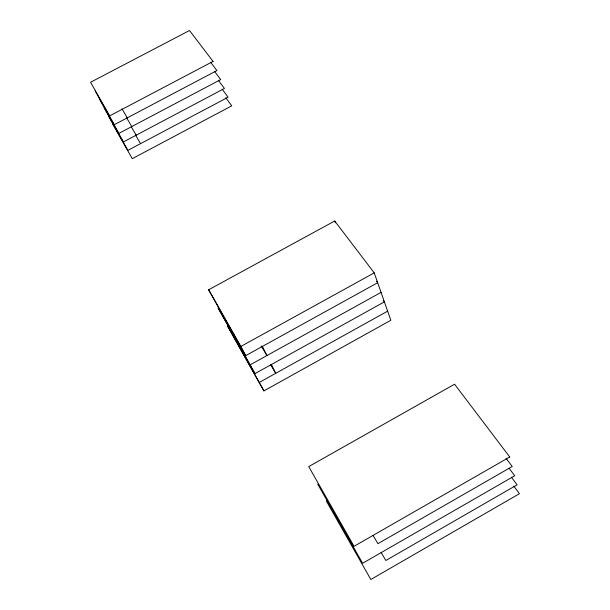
<?xml version="1.0" encoding="UTF-8"?>
<svg xmlns="http://www.w3.org/2000/svg" width="610" height="610" viewBox="0 0 610 610"><rect width="100%" height="100%" fill="white"/><g stroke="black" fill="none" stroke-linecap="round" stroke-linejoin="round"><path stroke-width="0.91" d="M263.916 390.896L227.362 325.717L263.916 390.896L390.819 320.281L374.235 272.868L334.707 221.003L208.635 289.781L245.662 355.676L377.681 282.712L376.538 281.21M254.965 373.625L218.174 308.08L254.965 373.625L384.376 301.858L383.24 300.349M259.486 382.34L387.625 311.153M250.359 364.734L381.059 292.381M245.662 355.676L240.874 346.434L374.235 272.868M210.602 62.228L216.908 70.562L114.329 124.692L95.137 90.936M214.682 71.576L220.706 79.567L118.919 133.376L99.659 99.476M506.025 458.224L512.247 466.482L377.918 543.678L373.122 535.549M218.418 80.413L224.442 88.45L123.441 141.932L104.119 107.894M509.091 468.266L514.703 475.762L362.63 563.282L317.711 484.149M222.101 89.121L228.117 97.196L127.894 150.365L108.511 116.197M511.416 477.211L517.105 484.836L385.848 560.491L381.105 552.431M225.731 97.707L231.747 105.82L132.278 158.669L112.842 124.379M513.811 486.101L519.445 493.703L370.827 579.5L326.312 500.97M122.008 108.9L127.299 117.852M126.476 117.585L131.783 126.575M261.164 345.824L266.913 355.577L262.384 346.434M131.363 126.972L136.205 135.176M135.466 134.993L140.559 143.647M270.451 364.391L275.712 373.328L271.358 364.536M208.635 289.781L240.874 346.434M334.707 221.003L335.363 222.78M509.739 456.989L354.052 546.308L308.729 466.597L454.587 384.208L509.739 456.989M213.065 61.412L109.678 115.877L90.555 82.274L189.504 30.5L213.065 61.412"/></g></svg>
